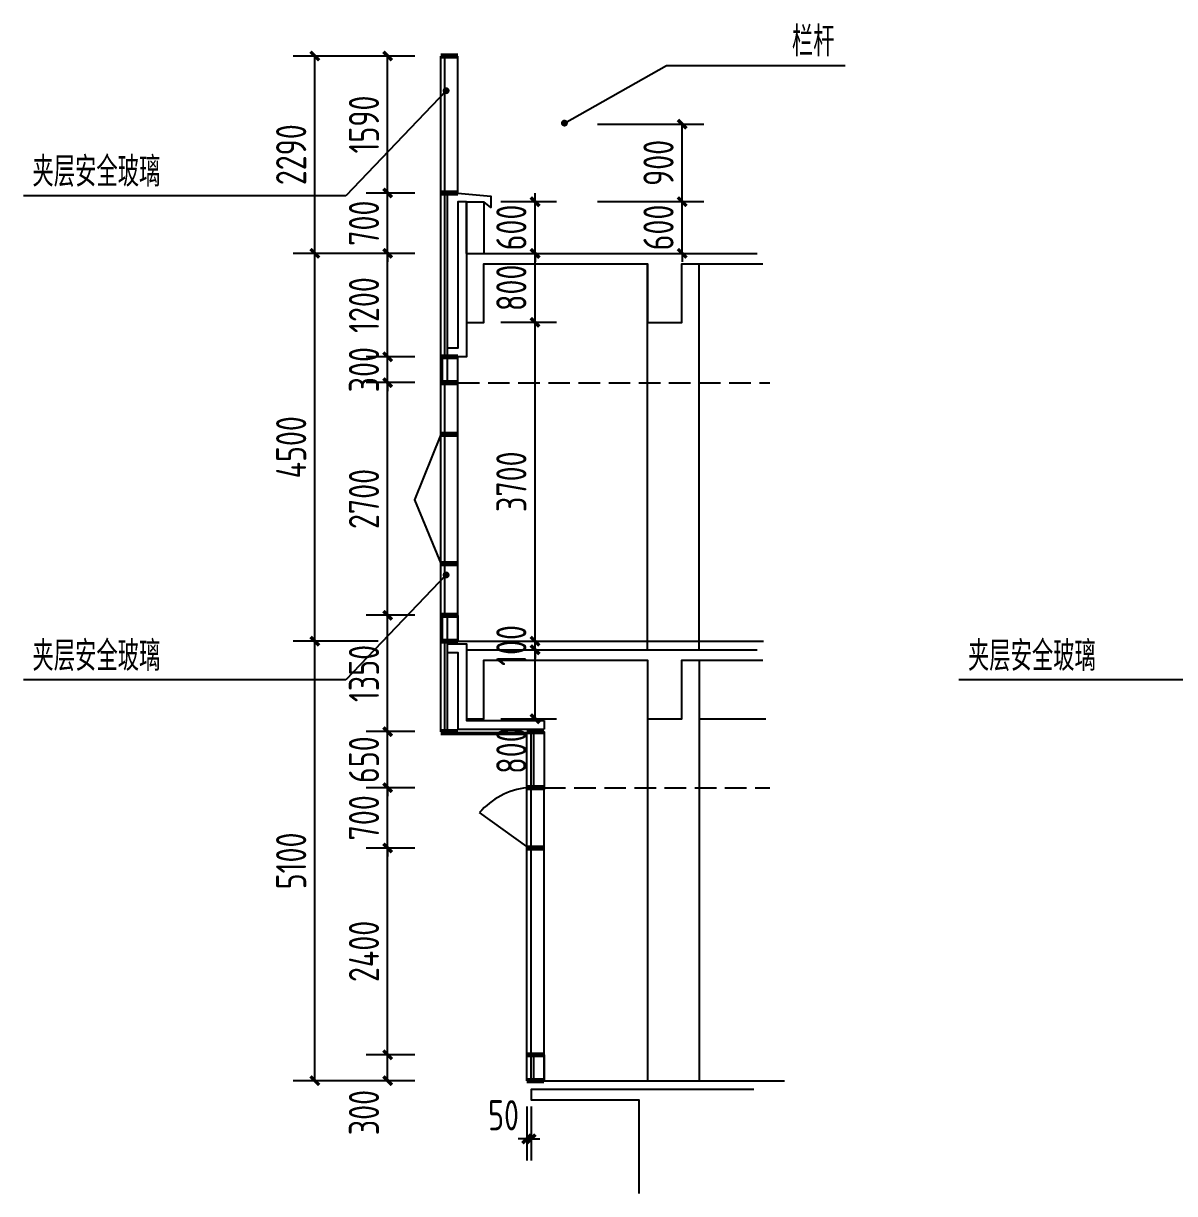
# Model space of a CAD drawing. Extents: x -280168 to 205214, y -148835 to -64913.
# Drawn here: x 10203 to 23566, y -83821 to -70243 of the extents above; entities that cross this region are included whole.
import ezdxf

# ---------------------------------------------------------------- set-up
doc = ezdxf.new("R2010")
doc.units = 0
doc.header["$LTSCALE"] = 1000
doc.header["$MEASUREMENT"] = 0
doc.linetypes.add('DASH', pattern=[0.35, 0.25, -0.1])
for name, color, linetype in [('01-标注_尺寸', 124, 'Continuous'), ('01-标注_符号', 200, 'Continuous'), ('02-TEXT_标注', 130, 'Continuous'), ('A-D_龙骨', 131, 'Continuous'), ('A-SUR_保温', 222, 'Continuous'), ('A-金属背板', 30, 'Continuous')]:
    doc.layers.add(name, color=color, linetype=linetype)
doc.layers.add('DIM_MODI', color=2, linetype='Continuous', plot=False)
doc.styles.add('_TCH_DIM', font='ros1.shx', dxfattribs={"width": 0.75, "bigfont": 'jd.shx'})
doc.styles.add('_TCH_DIM_T3', font='ros1.shx', dxfattribs={"width": 0.85, "bigfont": 'jd.shx'})
doc.dimstyles.new('_TCH_ARCH&&100', dxfattribs={"dimtxt": 350, "dimasz": 100, "dimexe": 250, "dimexo": 300, "dimgap": 100, "dimtad": 1, "dimdec": 0, "dimzin": 0, "dimdsep": 46, "dimtxsty": '_TCH_DIM_T3', "dimblk": 'ARCHTICK', "dimcen": 0.09, "dimclrt": 7, "dimazin": 2, "dimtfac": 1, "dimtdec": 0, "dimtix": 1, "dimtmove": 2, "dimatfit": 3, "dimfxl": 0, "dimtolj": 1, "dimtzin": 0, "dimarcsym": 0})

# ---------------------------------------------------------------- blocks, each defined once
blk = doc.blocks.new('_ArchTick')
at = {"color": 0, "linetype": 'ByBlock', "const_width": 0.4}
blk.add_lwpolyline([(-0.5, -0.5), (0.5, 0.5)], dxfattribs=at)
blk = doc.blocks.new('*D967')
at = {"layer": '01-标注_尺寸', "color": 0, "lineweight": -2, "transparency": 16777216}
for p, q in [((14746, -82211), (14181, -82211)), ((14431, -82511), (14431, -82211)), ((14746, -82511), (14181, -82511))]:
    blk.add_line(p, q, dxfattribs=at)
at = {"layer": 'Defpoints', "color": 0, "transparency": 16777216}
for p in [(14431, -82211), (15046, -82211), (15046, -82511)]:
    blk.add_point(p, dxfattribs=at)
at = {"layer": '01-标注_尺寸', "color": 0, "lineweight": -2, "transparency": 16777216, "xscale": 100, "yscale": 100, "zscale": 100}
for p, rotation in [((14431, -82211), 90), ((14431, -82511), 270)]:
    blk.add_blockref('_ArchTick', p, dxfattribs=dict(at, rotation=rotation))
at = {"layer": '01-标注_尺寸', "color": 7, "transparency": 16777216, "insert": (14156, -82881), "char_height": 350, "attachment_point": 5, "rotation": 90, "style": '_TCH_DIM_T3'}
blk.add_mtext('\\A1;300', dxfattribs=at)
blk = doc.blocks.new('*D968')
at = {"layer": '01-标注_尺寸', "color": 0, "lineweight": -2, "transparency": 16777216}
for p, q in [((14746, -79811), (14181, -79811)), ((14431, -82211), (14431, -79811)), ((14746, -82211), (14181, -82211))]:
    blk.add_line(p, q, dxfattribs=at)
at = {"layer": 'Defpoints', "color": 0, "transparency": 16777216}
for p in [(14431, -79811), (15046, -79811), (15046, -82211)]:
    blk.add_point(p, dxfattribs=at)
at = {"layer": '01-标注_尺寸', "color": 0, "lineweight": -2, "transparency": 16777216, "xscale": 100, "yscale": 100, "zscale": 100}
for p, rotation in [((14431, -79811), 90), ((14431, -82211), 270)]:
    blk.add_blockref('_ArchTick', p, dxfattribs=dict(at, rotation=rotation))
at = {"layer": '01-标注_尺寸', "color": 7, "transparency": 16777216, "insert": (14156, -81011), "char_height": 350, "attachment_point": 5, "rotation": 90, "style": '_TCH_DIM_T3'}
blk.add_mtext('\\A1;2400', dxfattribs=at)
blk = doc.blocks.new('*D969')
at = {"layer": '01-标注_尺寸', "color": 0, "lineweight": -2, "transparency": 16777216}
for p, q in [((14431, -79111), (14431, -79011)), ((14746, -79111), (14181, -79111)), ((14431, -79811), (14431, -79111)), ((14746, -79811), (14181, -79811)), ((14431, -79811), (14431, -79911))]:
    blk.add_line(p, q, dxfattribs=at)
at = {"layer": 'Defpoints', "color": 0, "transparency": 16777216}
for p in [(14431, -79111), (15046, -79111), (15046, -79811)]:
    blk.add_point(p, dxfattribs=at)
at = {"layer": '01-标注_尺寸', "color": 0, "lineweight": -2, "transparency": 16777216, "xscale": 100, "yscale": 100, "zscale": 100}
for p, rotation in [((14431, -79111), 270), ((14431, -79811), 90)]:
    blk.add_blockref('_ArchTick', p, dxfattribs=dict(at, rotation=rotation))
at = {"layer": '01-标注_尺寸', "color": 7, "transparency": 16777216, "insert": (14156, -79461), "char_height": 350, "attachment_point": 5, "rotation": 90, "style": '_TCH_DIM_T3'}
blk.add_mtext('\\A1;700', dxfattribs=at)
blk = doc.blocks.new('*D970')
at = {"layer": '01-标注_尺寸', "color": 0, "lineweight": -2, "transparency": 16777216}
for p, q in [((14746, -78461), (14181, -78461)), ((14431, -78461), (14431, -78361)), ((14431, -79111), (14431, -78461)), ((14746, -79111), (14181, -79111)), ((14431, -79111), (14431, -79211))]:
    blk.add_line(p, q, dxfattribs=at)
at = {"layer": 'Defpoints', "color": 0, "transparency": 16777216}
for p in [(14431, -78461), (15046, -78461), (15046, -79111)]:
    blk.add_point(p, dxfattribs=at)
at = {"layer": '01-标注_尺寸', "color": 0, "lineweight": -2, "transparency": 16777216, "xscale": 100, "yscale": 100, "zscale": 100}
for p, rotation in [((14431, -78461), 270), ((14431, -79111), 90)]:
    blk.add_blockref('_ArchTick', p, dxfattribs=dict(at, rotation=rotation))
at = {"layer": '01-标注_尺寸', "color": 7, "transparency": 16777216, "insert": (14156, -78786), "char_height": 350, "attachment_point": 5, "rotation": 90, "style": '_TCH_DIM_T3'}
blk.add_mtext('\\A1;650', dxfattribs=at)
blk = doc.blocks.new('*D971')
at = {"layer": '01-标注_尺寸', "color": 0, "lineweight": -2, "transparency": 16777216}
for p, q in [((14746, -77111), (14181, -77111)), ((14431, -78461), (14431, -77111)), ((14746, -78461), (14181, -78461))]:
    blk.add_line(p, q, dxfattribs=at)
at = {"layer": 'Defpoints', "color": 0, "transparency": 16777216}
for p in [(14431, -77111), (15046, -77111), (15046, -78461)]:
    blk.add_point(p, dxfattribs=at)
at = {"layer": '01-标注_尺寸', "color": 0, "lineweight": -2, "transparency": 16777216, "xscale": 100, "yscale": 100, "zscale": 100}
for p, rotation in [((14431, -77111), 90), ((14431, -78461), 270)]:
    blk.add_blockref('_ArchTick', p, dxfattribs=dict(at, rotation=rotation))
at = {"layer": '01-标注_尺寸', "color": 7, "transparency": 16777216, "insert": (14156, -77786), "char_height": 350, "attachment_point": 5, "rotation": 90, "style": '_TCH_DIM_T3'}
blk.add_mtext('\\A1;1350', dxfattribs=at)
blk = doc.blocks.new('*D972')
at = {"layer": '01-标注_尺寸', "color": 0, "lineweight": -2, "transparency": 16777216}
for p, q in [((14746, -74411), (14181, -74411)), ((14431, -77111), (14431, -74411)), ((14746, -77111), (14181, -77111))]:
    blk.add_line(p, q, dxfattribs=at)
at = {"layer": 'Defpoints', "color": 0, "transparency": 16777216}
for p in [(14431, -74411), (15046, -74411), (15046, -77111)]:
    blk.add_point(p, dxfattribs=at)
at = {"layer": '01-标注_尺寸', "color": 0, "lineweight": -2, "transparency": 16777216, "xscale": 100, "yscale": 100, "zscale": 100}
for p, rotation in [((14431, -74411), 90), ((14431, -77111), 270)]:
    blk.add_blockref('_ArchTick', p, dxfattribs=dict(at, rotation=rotation))
at = {"layer": '01-标注_尺寸', "color": 7, "transparency": 16777216, "insert": (14156, -75761), "char_height": 350, "attachment_point": 5, "rotation": 90, "style": '_TCH_DIM_T3'}
blk.add_mtext('\\A1;2700', dxfattribs=at)
blk = doc.blocks.new('*D973')
at = {"layer": '01-标注_尺寸', "color": 0, "lineweight": -2, "transparency": 16777216}
for p, q in [((14746, -74111), (14181, -74111)), ((14431, -74111), (14431, -74011)), ((14431, -74411), (14431, -74111)), ((14746, -74411), (14181, -74411)), ((14431, -74411), (14431, -74511))]:
    blk.add_line(p, q, dxfattribs=at)
at = {"layer": 'Defpoints', "color": 0, "transparency": 16777216}
for p in [(14431, -74111), (15046, -74111), (15046, -74411)]:
    blk.add_point(p, dxfattribs=at)
at = {"layer": '01-标注_尺寸', "color": 0, "lineweight": -2, "transparency": 16777216, "xscale": 100, "yscale": 100, "zscale": 100}
for p, rotation in [((14431, -74111), 270), ((14431, -74411), 90)]:
    blk.add_blockref('_ArchTick', p, dxfattribs=dict(at, rotation=rotation))
at = {"layer": '01-标注_尺寸', "color": 7, "transparency": 16777216, "insert": (14156, -74261), "char_height": 350, "attachment_point": 5, "rotation": 90, "style": '_TCH_DIM_T3'}
blk.add_mtext('\\A1;300', dxfattribs=at)
blk = doc.blocks.new('*D974')
at = {"layer": '01-标注_尺寸', "color": 0, "lineweight": -2, "transparency": 16777216}
for p, q in [((14746, -72911), (14181, -72911)), ((14431, -74111), (14431, -72911)), ((14746, -74111), (14181, -74111))]:
    blk.add_line(p, q, dxfattribs=at)
at = {"layer": 'Defpoints', "color": 0, "transparency": 16777216}
for p in [(14431, -72911), (15046, -72911), (15046, -74111)]:
    blk.add_point(p, dxfattribs=at)
at = {"layer": '01-标注_尺寸', "color": 0, "lineweight": -2, "transparency": 16777216, "xscale": 100, "yscale": 100, "zscale": 100}
for p, rotation in [((14431, -72911), 90), ((14431, -74111), 270)]:
    blk.add_blockref('_ArchTick', p, dxfattribs=dict(at, rotation=rotation))
at = {"layer": '01-标注_尺寸', "color": 7, "transparency": 16777216, "insert": (14156, -73511), "char_height": 350, "attachment_point": 5, "rotation": 90, "style": '_TCH_DIM_T3'}
blk.add_mtext('\\A1;1200', dxfattribs=at)
blk = doc.blocks.new('*D975')
at = {"layer": '01-标注_尺寸', "color": 0, "lineweight": -2, "transparency": 16777216}
for p, q in [((14746, -72211), (14181, -72211)), ((14431, -72211), (14431, -72111)), ((14431, -72911), (14431, -72211)), ((14746, -72911), (14181, -72911)), ((14431, -72911), (14431, -73011))]:
    blk.add_line(p, q, dxfattribs=at)
at = {"layer": 'Defpoints', "color": 0, "transparency": 16777216}
for p in [(14431, -72211), (15046, -72211), (15046, -72911)]:
    blk.add_point(p, dxfattribs=at)
at = {"layer": '01-标注_尺寸', "color": 0, "lineweight": -2, "transparency": 16777216, "xscale": 100, "yscale": 100, "zscale": 100}
for p, rotation in [((14431, -72211), 270), ((14431, -72911), 90)]:
    blk.add_blockref('_ArchTick', p, dxfattribs=dict(at, rotation=rotation))
at = {"layer": '01-标注_尺寸', "color": 7, "transparency": 16777216, "insert": (14156, -72561), "char_height": 350, "attachment_point": 5, "rotation": 90, "style": '_TCH_DIM_T3'}
blk.add_mtext('\\A1;700', dxfattribs=at)
blk = doc.blocks.new('*D976')
at = {"layer": '01-标注_尺寸', "color": 0, "lineweight": -2, "transparency": 16777216}
for p, q in [((14746, -70621), (14181, -70621)), ((14431, -72211), (14431, -70621)), ((14746, -72211), (14181, -72211))]:
    blk.add_line(p, q, dxfattribs=at)
at = {"layer": 'Defpoints', "color": 0, "transparency": 16777216}
for p in [(14431, -70621), (15046, -70621), (15046, -72211)]:
    blk.add_point(p, dxfattribs=at)
at = {"layer": '01-标注_尺寸', "color": 0, "lineweight": -2, "transparency": 16777216, "xscale": 100, "yscale": 100, "zscale": 100}
for p, rotation in [((14431, -70621), 90), ((14431, -72211), 270)]:
    blk.add_blockref('_ArchTick', p, dxfattribs=dict(at, rotation=rotation))
at = {"layer": '01-标注_尺寸', "color": 7, "transparency": 16777216, "insert": (14156, -71416), "char_height": 350, "attachment_point": 5, "rotation": 90, "style": '_TCH_DIM_T3'}
blk.add_mtext('\\A1;1590', dxfattribs=at)
blk = doc.blocks.new('*D977')
at = {"layer": '01-标注_尺寸', "color": 0, "lineweight": -2, "transparency": 16777216}
for p, q in [((16046, -82811), (16046, -83437)), ((16096, -82811), (16096, -83437)), ((16046, -83187), (15946, -83187)), ((16046, -83187), (16096, -83187)), ((16096, -83187), (16196, -83187))]:
    blk.add_line(p, q, dxfattribs=at)
at = {"layer": 'Defpoints', "color": 0, "transparency": 16777216}
for p in [(16046, -82511), (16096, -82511), (16096, -83187)]:
    blk.add_point(p, dxfattribs=at)
at = {"layer": '01-标注_尺寸', "color": 0, "lineweight": -2, "transparency": 16777216, "xscale": 100, "yscale": 100, "zscale": 100}
blk.add_blockref('_ArchTick', (16046, -83187), dxfattribs=at)
at = {"layer": '01-标注_尺寸', "color": 0, "lineweight": -2, "transparency": 16777216, "xscale": 100, "yscale": 100, "zscale": 100, "rotation": 180}
blk.add_blockref('_ArchTick', (16096, -83187), dxfattribs=at)
at = {"layer": '01-标注_尺寸', "color": 7, "transparency": 16777216, "insert": (15776, -82912), "char_height": 350, "attachment_point": 5, "style": '_TCH_DIM_T3'}
blk.add_mtext('\\A1;50', dxfattribs=at)
blk = doc.blocks.new('*D978')
at = {"layer": '01-标注_尺寸', "color": 0, "lineweight": -2, "transparency": 16777216}
for p, q in [((14322, -70621), (13336, -70621)), ((13586, -72911), (13586, -70621)), ((14322, -72911), (13336, -72911))]:
    blk.add_line(p, q, dxfattribs=at)
at = {"layer": 'Defpoints', "color": 0, "transparency": 16777216}
for p in [(13586, -70621), (14622, -70621), (14622, -72911)]:
    blk.add_point(p, dxfattribs=at)
at = {"layer": '01-标注_尺寸', "color": 0, "lineweight": -2, "transparency": 16777216, "xscale": 100, "yscale": 100, "zscale": 100}
for p, rotation in [((13586, -70621), 90), ((13586, -72911), 270)]:
    blk.add_blockref('_ArchTick', p, dxfattribs=dict(at, rotation=rotation))
at = {"layer": '01-标注_尺寸', "color": 7, "transparency": 16777216, "insert": (13311, -71766), "char_height": 350, "attachment_point": 5, "rotation": 90, "style": '_TCH_DIM_T3'}
blk.add_mtext('\\A1;2290', dxfattribs=at)
blk = doc.blocks.new('*D979')
at = {"layer": '01-标注_尺寸', "color": 0, "lineweight": -2, "transparency": 16777216}
for p, q in [((14322, -72911), (13336, -72911)), ((13586, -77411), (13586, -72911)), ((14322, -77411), (13336, -77411))]:
    blk.add_line(p, q, dxfattribs=at)
at = {"layer": 'Defpoints', "color": 0, "transparency": 16777216}
for p in [(13586, -72911), (14622, -72911), (14622, -77411)]:
    blk.add_point(p, dxfattribs=at)
at = {"layer": '01-标注_尺寸', "color": 0, "lineweight": -2, "transparency": 16777216, "xscale": 100, "yscale": 100, "zscale": 100}
for p, rotation in [((13586, -72911), 90), ((13586, -77411), 270)]:
    blk.add_blockref('_ArchTick', p, dxfattribs=dict(at, rotation=rotation))
at = {"layer": '01-标注_尺寸', "color": 7, "transparency": 16777216, "insert": (13311, -75161), "char_height": 350, "attachment_point": 5, "rotation": 90, "style": '_TCH_DIM_T3'}
blk.add_mtext('\\A1;4500', dxfattribs=at)
blk = doc.blocks.new('*D980')
at = {"layer": '01-标注_尺寸', "color": 0, "lineweight": -2, "transparency": 16777216}
for p, q in [((14322, -77411), (13336, -77411)), ((13586, -82511), (13586, -77411)), ((14322, -82511), (13336, -82511))]:
    blk.add_line(p, q, dxfattribs=at)
at = {"layer": 'Defpoints', "color": 0, "transparency": 16777216}
for p in [(13586, -77411), (14622, -77411), (14622, -82511)]:
    blk.add_point(p, dxfattribs=at)
at = {"layer": '01-标注_尺寸', "color": 0, "lineweight": -2, "transparency": 16777216, "xscale": 100, "yscale": 100, "zscale": 100}
for p, rotation in [((13586, -77411), 90), ((13586, -82511), 270)]:
    blk.add_blockref('_ArchTick', p, dxfattribs=dict(at, rotation=rotation))
at = {"layer": '01-标注_尺寸', "color": 7, "transparency": 16777216, "insert": (13311, -79961), "char_height": 350, "attachment_point": 5, "rotation": 90, "style": '_TCH_DIM_T3'}
blk.add_mtext('\\A1;5100', dxfattribs=at)
blk = doc.blocks.new('*D981')
at = {"layer": '01-标注_尺寸', "color": 0, "lineweight": -2, "transparency": 16777216}
for p, q in [((16866, -71411), (18100, -71411)), ((17850, -72311), (17850, -71411)), ((16866, -72311), (18100, -72311))]:
    blk.add_line(p, q, dxfattribs=at)
at = {"layer": 'Defpoints', "color": 0, "transparency": 16777216}
for p in [(16566, -71411), (17850, -71411), (16566, -72311)]:
    blk.add_point(p, dxfattribs=at)
at = {"layer": '01-标注_尺寸', "color": 0, "lineweight": -2, "transparency": 16777216, "xscale": 100, "yscale": 100, "zscale": 100}
for p, rotation in [((17850, -71411), 90), ((17850, -72311), 270)]:
    blk.add_blockref('_ArchTick', p, dxfattribs=dict(at, rotation=rotation))
at = {"layer": '01-标注_尺寸', "color": 7, "transparency": 16777216, "insert": (17575, -71861), "char_height": 350, "attachment_point": 5, "rotation": 90, "style": '_TCH_DIM_T3'}
blk.add_mtext('\\A1;900', dxfattribs=at)
blk = doc.blocks.new('*D982')
at = {"layer": '01-标注_尺寸', "color": 0, "lineweight": -2, "transparency": 16777216}
for p, q in [((17850, -72311), (17850, -72211)), ((16866, -72311), (18100, -72311)), ((17850, -72911), (17850, -72311)), ((16866, -72911), (18100, -72911)), ((17850, -72911), (17850, -73011))]:
    blk.add_line(p, q, dxfattribs=at)
at = {"layer": 'Defpoints', "color": 0, "transparency": 16777216}
for p in [(16566, -72311), (17850, -72311), (16566, -72911)]:
    blk.add_point(p, dxfattribs=at)
at = {"layer": '01-标注_尺寸', "color": 0, "lineweight": -2, "transparency": 16777216, "xscale": 100, "yscale": 100, "zscale": 100}
for p, rotation in [((17850, -72311), 270), ((17850, -72911), 90)]:
    blk.add_blockref('_ArchTick', p, dxfattribs=dict(at, rotation=rotation))
at = {"layer": '01-标注_尺寸', "color": 7, "transparency": 16777216, "insert": (17575, -72611), "char_height": 350, "attachment_point": 5, "rotation": 90, "style": '_TCH_DIM_T3'}
blk.add_mtext('\\A1;600', dxfattribs=at)
blk = doc.blocks.new('*D985')
at = {"layer": '01-标注_尺寸', "color": 0, "lineweight": -2, "transparency": 16777216}
for p, q in [((16142, -72311), (16142, -72211)), ((15743, -72311), (16392, -72311)), ((16142, -72911), (16142, -72311)), ((15743, -72911), (16392, -72911)), ((16142, -72911), (16142, -73011))]:
    blk.add_line(p, q, dxfattribs=at)
at = {"layer": 'Defpoints', "color": 0, "transparency": 16777216}
for p in [(15443, -72311), (16142, -72311), (15443, -72911)]:
    blk.add_point(p, dxfattribs=at)
at = {"layer": '01-标注_尺寸', "color": 0, "lineweight": -2, "transparency": 16777216, "xscale": 100, "yscale": 100, "zscale": 100}
for p, rotation in [((16142, -72311), 270), ((16142, -72911), 90)]:
    blk.add_blockref('_ArchTick', p, dxfattribs=dict(at, rotation=rotation))
at = {"layer": '01-标注_尺寸', "color": 7, "transparency": 16777216, "insert": (15867, -72611), "char_height": 350, "attachment_point": 5, "rotation": 90, "style": '_TCH_DIM_T3'}
blk.add_mtext('\\A1;600', dxfattribs=at)
blk = doc.blocks.new('*D986')
at = {"layer": '01-标注_尺寸', "color": 0, "lineweight": -2, "transparency": 16777216}
for p, q in [((15743, -72911), (16392, -72911)), ((16142, -73711), (16142, -72911)), ((15743, -73711), (16392, -73711))]:
    blk.add_line(p, q, dxfattribs=at)
at = {"layer": 'Defpoints', "color": 0, "transparency": 16777216}
for p in [(15443, -72911), (16142, -72911), (15443, -73711)]:
    blk.add_point(p, dxfattribs=at)
at = {"layer": '01-标注_尺寸', "color": 0, "lineweight": -2, "transparency": 16777216, "xscale": 100, "yscale": 100, "zscale": 100}
for p, rotation in [((16142, -72911), 90), ((16142, -73711), 270)]:
    blk.add_blockref('_ArchTick', p, dxfattribs=dict(at, rotation=rotation))
at = {"layer": '01-标注_尺寸', "color": 7, "transparency": 16777216, "insert": (15867, -73311), "char_height": 350, "attachment_point": 5, "rotation": 90, "style": '_TCH_DIM_T3'}
blk.add_mtext('\\A1;800', dxfattribs=at)
blk = doc.blocks.new('*D987')
at = {"layer": '01-标注_尺寸', "color": 0, "lineweight": -2, "transparency": 16777216}
for p, q in [((15743, -73711), (16392, -73711)), ((16142, -77411), (16142, -73711)), ((15743, -77411), (16392, -77411))]:
    blk.add_line(p, q, dxfattribs=at)
at = {"layer": 'Defpoints', "color": 0, "transparency": 16777216}
for p in [(15443, -73711), (16142, -73711), (15443, -77411)]:
    blk.add_point(p, dxfattribs=at)
at = {"layer": '01-标注_尺寸', "color": 0, "lineweight": -2, "transparency": 16777216, "xscale": 100, "yscale": 100, "zscale": 100}
for p, rotation in [((16142, -73711), 90), ((16142, -77411), 270)]:
    blk.add_blockref('_ArchTick', p, dxfattribs=dict(at, rotation=rotation))
at = {"layer": '01-标注_尺寸', "color": 7, "transparency": 16777216, "insert": (15867, -75561), "char_height": 350, "attachment_point": 5, "rotation": 90, "style": '_TCH_DIM_T3'}
blk.add_mtext('\\A1;3700', dxfattribs=at)
blk = doc.blocks.new('*D988')
at = {"layer": '01-标注_尺寸', "color": 0, "lineweight": -2, "transparency": 16777216}
for p, q in [((16142, -77411), (16142, -77311)), ((15743, -77411), (16392, -77411)), ((15743, -77511), (16392, -77511)), ((16142, -77511), (16142, -77411)), ((16142, -77511), (16142, -77611))]:
    blk.add_line(p, q, dxfattribs=at)
at = {"layer": 'Defpoints', "color": 0, "transparency": 16777216}
for p in [(15443, -77411), (15443, -77511), (16142, -77411)]:
    blk.add_point(p, dxfattribs=at)
at = {"layer": '01-标注_尺寸', "color": 0, "lineweight": -2, "transparency": 16777216, "xscale": 100, "yscale": 100, "zscale": 100}
for p, rotation in [((16142, -77411), 270), ((16142, -77511), 90)]:
    blk.add_blockref('_ArchTick', p, dxfattribs=dict(at, rotation=rotation))
at = {"layer": '01-标注_尺寸', "color": 7, "transparency": 16777216, "insert": (15867, -77461), "char_height": 350, "attachment_point": 5, "rotation": 90, "style": '_TCH_DIM_T3'}
blk.add_mtext('\\A1;100', dxfattribs=at)
blk = doc.blocks.new('*D989')
at = {"layer": '01-标注_尺寸', "color": 0, "lineweight": -2, "transparency": 16777216}
for p, q in [((15743, -77511), (16392, -77511)), ((16142, -78311), (16142, -77511)), ((15743, -78311), (16392, -78311))]:
    blk.add_line(p, q, dxfattribs=at)
at = {"layer": 'Defpoints', "color": 0, "transparency": 16777216}
for p in [(15443, -77511), (16142, -77511), (15443, -78311)]:
    blk.add_point(p, dxfattribs=at)
at = {"layer": '01-标注_尺寸', "color": 0, "lineweight": -2, "transparency": 16777216, "xscale": 100, "yscale": 100, "zscale": 100}
for p, rotation in [((16142, -77511), 90), ((16142, -78311), 270)]:
    blk.add_blockref('_ArchTick', p, dxfattribs=dict(at, rotation=rotation))
at = {"layer": '01-标注_尺寸', "color": 7, "transparency": 16777216, "insert": (15867, -78681), "char_height": 350, "attachment_point": 5, "rotation": 90, "style": '_TCH_DIM_T3'}
blk.add_mtext('\\A1;800', dxfattribs=at)

msp = doc.modelspace()

# ---------------------------------------------------------------- linework, layer by layer
at = {"layer": '01-标注_符号', "color": 1}
for p, q in [((16482.9, -71399.4), (17668, -70730.9)), ((17668, -70730.9), (19743.4, -70730.9)), ((15109.5, -71023.7), (13946.4, -72242.4)), ((13946.4, -72242.4), (10202.8, -72242.4)), ((15109.5, -76642.4), (13946.4, -77861.1)), ((13946.4, -77861.1), (10202.8, -77861.1)), ((24805.8, -77861.1), (21062.1, -77861.1))]:
    msp.add_line(p, q, dxfattribs=at)
at = {"layer": '01-标注_符号', "color": 1, "const_width": 40}
for points in [[(15123.3, -71009.3, 1), (15095.7, -71038.2, 1)], [(16465.5, -71409.3, 1), (16500.3, -71389.6, 1)], [(15123.3, -76627.9, 1), (15095.7, -76656.9, 1)]]:
    msp.add_lwpolyline(points, format="xyb", close=True, dxfattribs=at)
at = {"layer": 'A-D_龙骨', "const_width": 60}
for points in [[(15046.5, -70621.4), (15246.5, -70621.4)], [(15046.5, -72211.4), (15246.5, -72211.4)], [(15046.5, -74111.4), (15246.5, -74111.4)], [(15046.5, -74411.4), (15246.5, -74411.4)], [(15046.5, -75011.4), (15246.5, -75011.4)], [(15046.5, -76511.4), (15246.5, -76511.4)], [(15046.5, -77111.4), (15246.5, -77111.4)], [(15046.5, -77411.4), (15246.5, -77411.4)], [(15046.5, -78461.4), (15246.5, -78461.4)], [(16046.5, -78461.4), (16246.5, -78461.4)], [(16046.5, -79111.4), (16246.5, -79111.4)], [(16046.5, -79811.4), (16246.5, -79811.4)], [(16046.5, -82211.4), (16246.5, -82211.4)], [(16046.5, -82511.4), (16246.5, -82511.4)]]:
    msp.add_lwpolyline(points, dxfattribs=at)
at = {"layer": 'A-D_龙骨'}
for points in [[(15046.5, -75011.4), (14743.7, -75770.5), (15046.5, -76511.4)], [(16046.5, -79795.1), (15496.4, -79400.1)]]:
    msp.add_lwpolyline(points, dxfattribs=at)
msp.add_arc((16148.3, -79973.9), 868.5, 96.73513, 138.64459, dxfattribs=at)
at = {"layer": 'A-SUR_保温'}
msp.add_line((16246.5, -78331.4), (16246.5, -78431.4), dxfattribs=at)
for points in [[(15346.5, -72311.4), (15246.5, -72311.4), (15246.5, -74011.4), (15126.5, -74011.4)], [(15346.5, -72311.4), (15346.5, -74111.4), (15126.5, -74111.4)], [(15246.5, -77111.4), (15246.5, -77411.4), (15126.5, -77411.4), (15126.5, -77111.4)], [(15126.5, -77441.4), (15346.5, -77441.4), (15346.5, -78331.4), (16246.5, -78331.4)], [(15126.5, -77541.4), (15246.5, -77541.4), (15246.5, -78431.4), (16246.5, -78431.4)]]:
    msp.add_lwpolyline(points, dxfattribs=at)
for points in [[(15126.5, -74111.4), (15242.7, -74111.4), (15242.7, -74411.4), (15126.5, -74411.4)], [(15126.5, -77111.4), (15242.7, -77111.4), (15242.7, -77411.4), (15126.5, -77411.4)], [(16126.5, -78461.4), (16246.5, -78461.4), (16246.5, -79133.2), (16126.5, -79133.2)], [(16126.5, -82211.4), (16246.5, -82211.4), (16246.5, -82511.4), (16126.5, -82511.4)]]:
    msp.add_lwpolyline(points, close=True, dxfattribs=at)
at = {"layer": 'A-金属背板'}
for p, q in [((15126.5, -74111.4), (15126.5, -72211.4)), ((15126.5, -78431.4), (15126.5, -77411.4))]:
    msp.add_line(p, q, dxfattribs=at)
at = {"layer": 'DIM_MODI', "color": 150}
for p, q in [((15046.5, -74111.4), (15046.5, -70621.4)), ((15096.5, -74111.4), (15096.5, -70621.4)), ((15246.5, -72211.4), (15246.5, -70621.4)), ((15046.5, -77111.4), (15046.5, -74411.4)), ((15096.5, -77111.4), (15096.5, -74411.4)), ((15246.5, -77411.4), (15246.5, -74411.4)), ((15046.5, -78461.4), (15046.5, -77411.4)), ((15096.5, -78461.4), (15096.5, -77411.4)), ((16046.5, -82511.4), (16046.5, -78461.4)), ((16096.5, -82511.4), (16096.5, -78461.4)), ((16246.5, -82511.4), (16246.5, -79111.4))]:
    msp.add_line(p, q, dxfattribs=at)
at = {"layer": 'DIM_MODI', "color": 31}
for p, q in [((17446.5, -77511.4), (17446.5, -73031.4)), ((18046.5, -77511.4), (18046.5, -73031.4)), ((18046.5, -77631.4), (18046.5, -82511.4)), ((17446.5, -78311.4), (17446.5, -82511.4)), ((18046.5, -78311.4), (18822, -78311.4))]:
    msp.add_line(p, q, dxfattribs=at)
at = {"layer": 'DIM_MODI', "color": 181}
for p, q in [((15246.5, -77411.4), (18792, -77411.4)), ((15046.5, -78471.4), (16046.5, -78471.4)), ((15046.5, -78491.4), (16046.5, -78491.4)), ((16246.5, -82511.4), (19036, -82511.4))]:
    msp.add_line(p, q, dxfattribs=at)
for points in [[(15246.5, -72211.4), (15629.5, -72245.5), (15629.5, -72377.5), (15546.5, -72311.4)], [(15046.5, -74411.4), (15046.5, -74111.4)], [(15066.5, -74411.4), (15066.5, -74111.4)], [(15046.5, -77411.4), (15046.5, -77111.4)], [(15066.5, -77411.4), (15066.5, -77111.4)]]:
    msp.add_lwpolyline(points, dxfattribs=at)
at = {"layer": 'DIM_MODI'}
for points in [[(15346.5, -72911.4), (15346.5, -72311.4), (15546.5, -72311.4), (15546.5, -72911.4)], [(15346.5, -72911.4), (15346.5, -73711.4), (15546.5, -73711.4), (15546.5, -73031.4), (17446.5, -73031.4), (17446.5, -73711.4), (17846.5, -73711.4), (17846.5, -73031.4), (18786.7, -73031.4)], [(15346.5, -72911.4), (18719.8, -72911.4)], [(15346.5, -77511.4), (15346.5, -78311.4), (15546.5, -78311.4), (15546.5, -77631.4), (17446.5, -77631.4), (17446.5, -78311.4), (17846.5, -78311.4), (17846.5, -77631.4), (18786.7, -77631.4)], [(15346.5, -77511.4), (18719.8, -77511.4)], [(18682.4, -82611.4), (16096.5, -82611.4), (16096.5, -82731.4), (17346.5, -82731.4), (17346.5, -83821.1)]]:
    msp.add_lwpolyline(points, dxfattribs=at)
at = {"layer": 'DIM_MODI', "color": 30, "linetype": 'DASH'}
for points in [[(15246.5, -74411.4), (18868.5, -74411.4)], [(16246.5, -79111.4), (18868.5, -79111.4)]]:
    msp.add_lwpolyline(points, dxfattribs=at)

# ---------------------------------------------------------------- texts
at = {"layer": '02-TEXT_标注', "style": '_TCH_DIM', "width": 0.75}
for s, p in [('栏杆', (19123.5, -70625.9)), ('夹层安全玻璃', (10307.8, -72137.4)), ('夹层安全玻璃', (10307.8, -77756.1)), ('夹层安全玻璃', (21167.1, -77756.1))]:
    msp.add_text(s, height=347.29, dxfattribs=at).set_placement(p)

# ---------------------------------------------------------------- dimensions: what is measured, and where the dimension line sits
at = {"layer": '01-标注_尺寸', "color": 1}
for p1, p2, distance, picture, middle in [((14622.2, -72911.4), (14622.2, -70621.4), 1035.9, '*D978', (13311.3, -71766.4)), ((15046.5, -72211.4), (15046.5, -70621.4), 615.5, '*D976', (14156, -71416.4)), ((16566, -72311.4), (16566, -71411.4), -1284.4, '*D981', (17575.4, -71861.4)), ((15046.5, -72911.4), (15046.5, -72211.4), 615.5, '*D975', (14156, -72561.4)), ((15442.9, -72911.4), (15442.9, -72311.4), -699.5, '*D985', (15867.4, -72611.4)), ((16566, -72911.4), (16566, -72311.4), -1284.4, '*D982', (17575.4, -72611.4)), ((14622.2, -77411.4), (14622.2, -72911.4), 1035.9, '*D979', (13311.3, -75161.4)), ((15046.5, -74111.4), (15046.5, -72911.4), 615.5, '*D974', (14156, -73511.4)), ((15442.9, -73711.4), (15442.9, -72911.4), -699.5, '*D986', (15867.4, -73311.4)), ((15442.9, -77411.4), (15442.9, -73711.4), -699.5, '*D987', (15867.4, -75561.4)), ((15046.5, -74411.4), (15046.5, -74111.4), 615.5, '*D973', (14156, -74261.4)), ((15046.5, -77111.4), (15046.5, -74411.4), 615.5, '*D972', (14156, -75761.4)), ((15046.5, -78461.4), (15046.5, -77111.4), 615.5, '*D971', (14156, -77786.4)), ((15442.9, -77511.4), (15442.9, -77411.4), -699.5, '*D988', (15867.4, -77461.4)), ((14622.2, -82511.4), (14622.2, -77411.4), 1035.9, '*D980', (13311.3, -79961.4)), ((15046.5, -79111.4), (15046.5, -78461.4), 615.5, '*D970', (14156, -78786.4)), ((15046.5, -79811.4), (15046.5, -79111.4), 615.5, '*D969', (14156, -79461.4)), ((15046.5, -82211.4), (15046.5, -79811.4), 615.5, '*D968', (14156, -81011.4))]:
    dim = msp.add_aligned_dim(p1=p1, p2=p2, distance=distance, dimstyle='_TCH_ARCH&&100', dxfattribs=at)
    dim.commit()
    dim.dimension.update_dxf_attribs({"geometry": picture, "text_midpoint": middle})
for base, p1, p2, angle, picture, middle in [((16142.4, -77511.4), (15442.9, -78311.4), (15442.9, -77511.4), 90, '*D989', (15867.4, -78681.4)), ((14431, -82211.4), (15046.5, -82511.4), (15046.5, -82211.4), 90, '*D967', (14156, -82881.4)), ((16096.5, -83187), (16046.5, -82511.4), (16096.5, -82511.4), 0, '*D977', (15776.5, -82912))]:
    dim = msp.add_linear_dim(base=base, p1=p1, p2=p2, angle=angle, dimstyle='_TCH_ARCH&&100', dxfattribs=at)
    dim.commit()
    dim.dimension.update_dxf_attribs({"geometry": picture, "text_midpoint": middle, "dimtype": 161})

doc.saveas('drawing.dxf')
